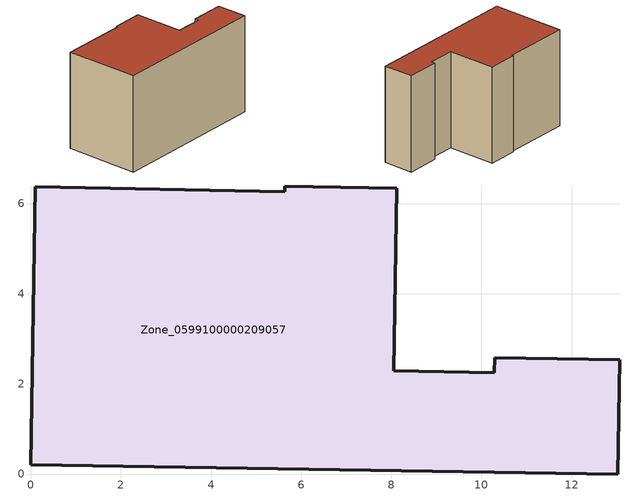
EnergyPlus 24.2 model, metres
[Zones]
Zone_0599100000209057
 floor ground (C_G): 5.64,6.26 5.64,6.39 8.12,6.34 8.06,2.29 10.28,2.25 10.29,2.58 13.07,2.53 13.02,0 0,0.21 0.1,6.37 z0
 wall outside (C_F): 13.02,0 13.07,2.53 10.29,2.58 10.28,2.25 8.06,2.29 8.12,6.34 5.64,6.39 5.64,6.26 0.1,6.37 0,0.21 13.02,0 z0:8.09
 roof outside (C_R): 0.1,6.37 0,0.21 13.02,0 13.07,2.53 10.29,2.58 10.28,2.25 8.06,2.29 8.12,6.34 5.64,6.39 5.64,6.26 z8.09
[BUILDING]
Pand.0599100000209057: North Axis=0; Terrain=City; Loads Convergence Tolerance Value=0.04; Temperature Convergence Tolerance Value=0.4; Solar Distribution=FullExterior; Maximum Number of Warmup Days=25; Minimum Number of Warmup Days=1
[Site:Location]
Rotterdam.The.Hague.AP_ZH_NLD Design_Conditions: Latitude=51.96; Longitude=4.45; Time Zone=1; Elevation=-4.5
[SITE:GROUNDTEMPERATURE:BUILDINGSURFACE]
18, 18, 18, 18, 18, 18, 18, 18, 18, 18, 18, 18
[MATERIAL] Thermal Absorptance=0.9; Solar Absorptance=0.7; Visible Absorptance=0.7
Name | Roughness | Thickness | Conductivity | Density | Specific Heat
G.TI.1975-1991 | MediumSmooth | 0.15 | 0.288461 | 540 | 1210
F.TI.1975-1991 | Rough | 0.3 | 0.230769 | 1920 | 840
R.TI.1975-1991 | MediumRough | 0.2 | 0.153846 | 1500 | 1000
[CONSTRUCTION]
C_G: G.TI.1975-1991
C_F: F.TI.1975-1991
C_R: R.TI.1975-1991
[ZONE]
Zone_0599100000209057: Type=1; Multiplier=1; Ceiling Height=Autocalculate; Volume=Autocalculate; Floor Area=autocalculate; Part of Total Floor Area=Yes
[ZONEINFILTRATION:DESIGNFLOWRATE]
Infil_Zone_0599100000209057: Zone or ZoneList or Space or SpaceList=Zone_0599100000209057; Schedule=AlwaysOn; Design Flow Rate Calculation Method=Flow/Area; Flow Rate per Floor Area=0.003; Constant Term Coefficient=1; Temperature Term Coefficient=0; Velocity Term Coefficient=0; Velocity Squared Term Coefficient=0
[HVACTEMPLATE:ZONE:IDEALLOADSAIRSYSTEM]
Zone_0599100000209057: Maximum Heating Supply Air Temperature=50; Minimum Cooling Supply Air Temperature=13; Maximum Heating Supply Air Humidity Ratio=0.0156; Minimum Cooling Supply Air Humidity Ratio=0.0077; Heating Limit=NoLimit; Cooling Limit=NoLimit; Dehumidification Control Type=ConstantSensibleHeatRatio; Cooling Sensible Heat Ratio=0.7; Dehumidification Setpoint=60; Humidification Control Type=None; Humidification Setpoint=30; Outdoor Air Method=None; Outdoor Air Flow Rate per Person=0.00944; Outdoor Air Flow Rate per Zone Floor Area=0; Outdoor Air Flow Rate per Zone=0; Demand Controlled Ventilation Type=None; Outdoor Air Economizer Type=NoEconomizer; Heat Recovery Type=None; Sensible Heat Recovery Effectiveness=0.7; Latent Heat Recovery Effectiveness=0.65
[ZONECONTROL:THERMOSTAT]
ThermostatControl_Zone_0599100000209057: Zone or ZoneList=Zone_0599100000209057; Control Type Schedule=DualSetpointControlType; Control 1=Thermostat_Zone_0599100000209057; Temperature Difference Between Cutout And Setpoint=0
[THERMOSTATSETPOINT:DUALSETPOINT]
Thermostat_Zone_0599100000209057: Heating Setpoint Temperature Schedule=HeatingSetpoint_Zone_0599100000209057; Cooling Setpoint Temperature Schedule=CoolingSetpoint_Zone_0599100000209057
[SCHEDULE:COMPACT]
HeatingSetpoint_Zone_0599100000209057: Through: 12/31, For: AllDays, Until: 24:00, 21
CoolingSetpoint_Zone_0599100000209057: Through: 12/31, For: AllDays, Until: 24:00, 24
DualSetpointControlType: Through: 12/31, For: AllDays, Until: 24:00, 4
AlwaysOn: Through: 12/31, For: AllDays, Until: 24:00, 1
